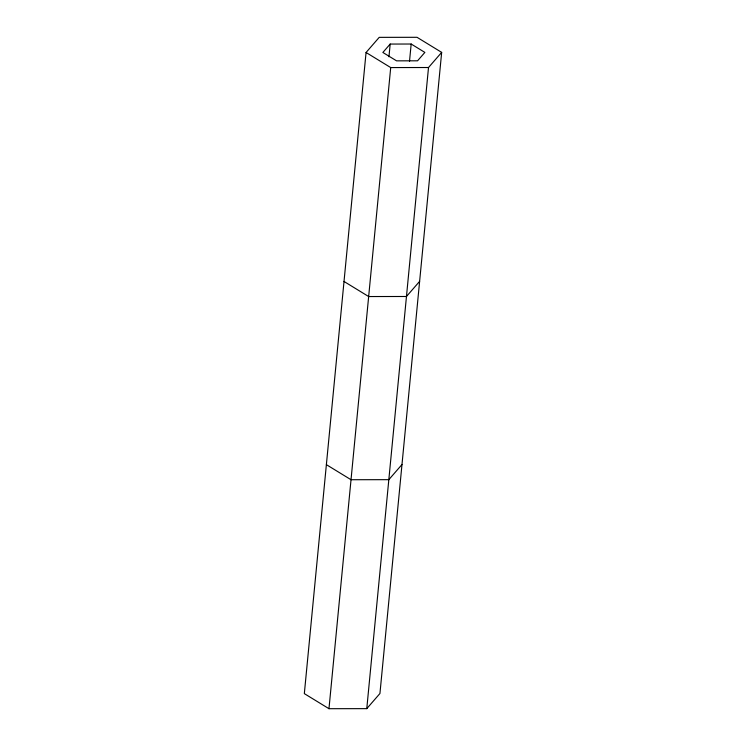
<?xml version="1.0" encoding="UTF-8"?>
<svg xmlns="http://www.w3.org/2000/svg" width="746" height="746" viewBox="0 0 746 746"><rect width="100%" height="100%" fill="white"/><g stroke="black" fill="none" stroke-linecap="round" stroke-linejoin="round"><path stroke-width="1.12" d="M366.062 52.49L304.331 693.621L328.977 708.7L366.78 708.644L379.938 693.51L441.669 52.379L417.023 37.3L379.22 37.356L366.062 52.49L390.708 67.569L428.512 67.513L441.669 52.379M388.955 56.78L390.177 44.061L411.177 44.023L424.866 52.407L417.555 60.808L396.555 60.846L382.866 52.462L390.177 44.061M328.977 708.7L390.708 67.569M409.507 61.377L411.177 44.023M366.78 708.644L428.512 67.513M419.625 281.354L406.467 296.488L368.664 296.544L344.018 281.466M401.982 464.534L388.825 479.669L351.021 479.725L326.375 464.646"/></g></svg>
